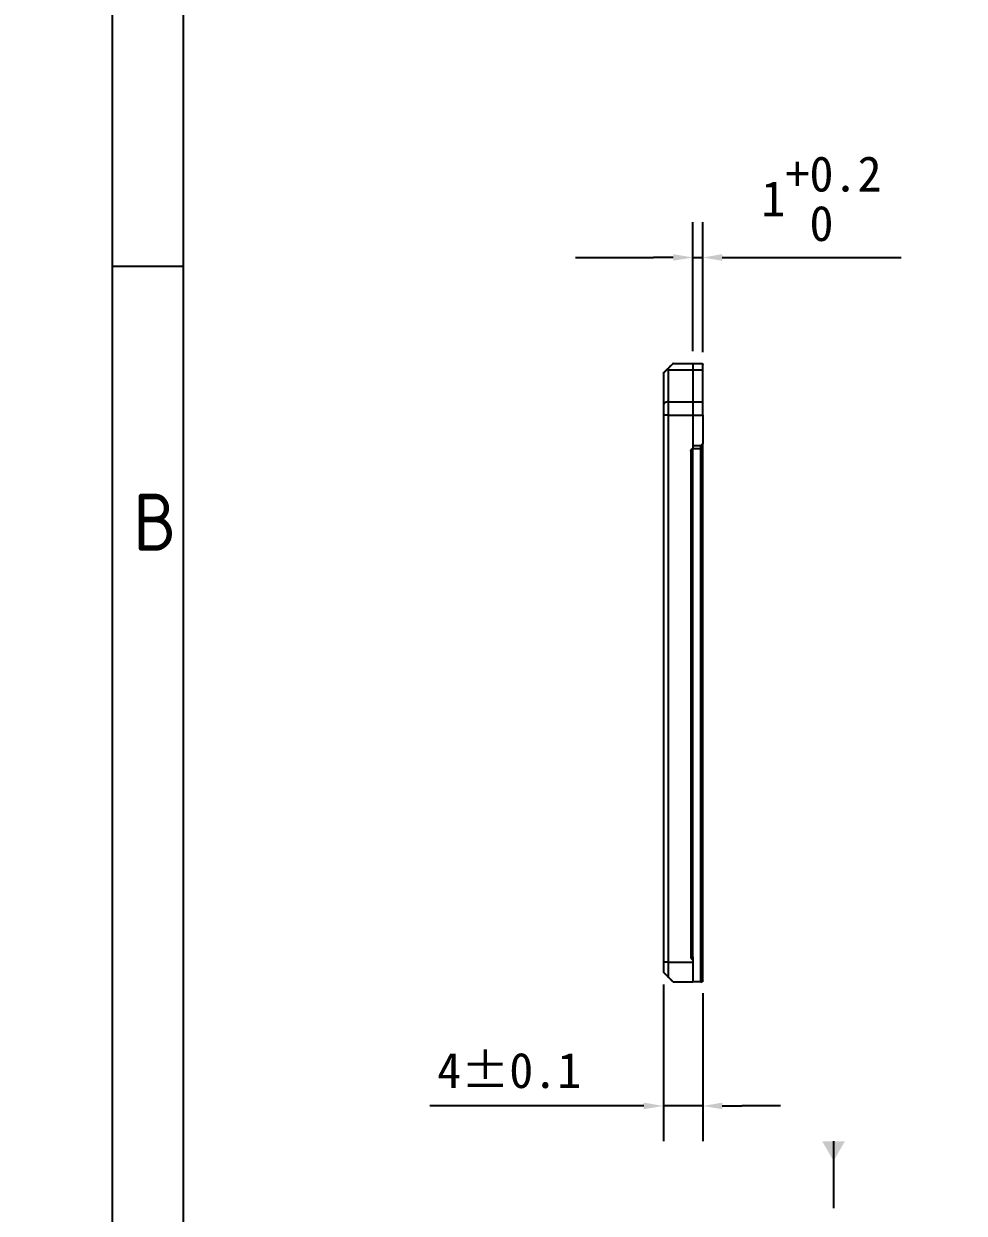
# Model space of a CAD drawing. Header units: millimetres. Extents: x -2825 to 0, y 0 to 11235.
# Drawn here: x -451.3 to -355.6, y 5028.1 to 5149.2 of the extents above; entities that cross this region are included whole.
import ezdxf
from ezdxf.enums import TextEntityAlignment as Align

# ---------------------------------------------------------------- set-up
doc = ezdxf.new("R2010")
doc.units = ezdxf.units.MM
doc.styles.add('ISO Proportional', font='isocp.shx')
doc.dimstyles.new('\\M+3BBE7\\M+3BABB Standard', dxfattribs={"dimscale": 20, "dimtxt": 0.18, "dimasz": 0.1, "dimexe": 0.18, "dimexo": 0.0625, "dimgap": 0.09, "dimtad": 1, "dimdec": 1, "dimzin": 0, "dimdsep": 46, "dimtxsty": 'Standard', "dimcen": 0, "dimadec": 0, "dimazin": 0, "dimtfac": 1, "dimtdec": 1, "dimtmove": 0, "dimatfit": 2, "dimfxl": 0, "dimtolj": 1, "dimtzin": 0, "dimarcsym": 0})
doc.dimstyles.get("Standard").update_dxf_attribs({"dimscale": 20, "dimtxt": 0.18, "dimasz": 0.1, "dimexe": 0.18, "dimexo": 0.0625, "dimgap": 0.09, "dimtad": 1, "dimdec": 4, "dimzin": 0, "dimdsep": 46, "dimtxsty": 'Standard', "dimcen": 0, "dimadec": 0, "dimazin": 0, "dimtfac": 1, "dimtdec": 4, "dimtmove": 0, "dimatfit": 2, "dimfxl": 0, "dimtolj": 1, "dimtzin": 0, "dimarcsym": 0})

# ---------------------------------------------------------------- blocks, each defined once
blk = doc.blocks.new('*D8')
at = {"color": 0, "lineweight": -2}
for p, q in [((-884.83, 11228.93), (-872.23, 11228.93)), ((-844.06, 11208.64), (-872.23, 11228.93)), ((-839.52, 11205.37), (-842.44, 11207.47)), ((0, 0), (0, 0))]:
    blk.add_line(p, q, dxfattribs=at)
at = {"color": 0}
for points in [[(-842.25, 11207.74), (-842.64, 11207.2), (-844.06, 11208.64)], [(-839.71, 11205.1), (-839.32, 11205.64), (-837.9, 11204.2)]]:
    blk.add_solid(points, dxfattribs=at)
at = {"layer": 'Defpoints', "color": 0}
for p in [(-844.06, 11208.64), (-837.9, 11204.2)]:
    blk.add_point(p, dxfattribs=at)
at = {"color": 0, "insert": (-879.43, 11232.53), "char_height": 3.6, "attachment_point": 5}
blk.add_mtext('\\A1;∅7.6', dxfattribs=at)
blk = doc.blocks.new('*D9')
at = {"color": 0, "lineweight": -2}
for p, q in [((-2824.77, 11144.5), (-2812.17, 11144.5)), ((-2784, 11124.21), (-2812.17, 11144.5)), ((-2779.46, 11120.94), (-2782.38, 11123.04)), ((0, 0), (0, 0))]:
    blk.add_line(p, q, dxfattribs=at)
at = {"color": 0}
for points in [[(-2782.18, 11123.31), (-2782.57, 11122.77), (-2784, 11124.21)], [(-2779.65, 11120.67), (-2779.26, 11121.21), (-2777.83, 11119.77)]]:
    blk.add_solid(points, dxfattribs=at)
at = {"layer": 'Defpoints', "color": 0}
for p in [(-2784, 11124.21), (-2777.83, 11119.77)]:
    blk.add_point(p, dxfattribs=at)
at = {"color": 0, "insert": (-2819.37, 11148.1), "char_height": 3.6, "attachment_point": 5}
blk.add_mtext('\\A1;∅7.6', dxfattribs=at)
blk = doc.blocks.new('*D10')
at = {"color": 0, "lineweight": -2}
for p, q in [((-1174.23, 11152.07), (-1161.63, 11152.07)), ((-1133.46, 11131.78), (-1161.63, 11152.07)), ((-1128.92, 11128.51), (-1131.84, 11130.61)), ((0, 0), (0, 0))]:
    blk.add_line(p, q, dxfattribs=at)
at = {"color": 0}
for points in [[(-1131.64, 11130.88), (-1132.03, 11130.34), (-1133.46, 11131.78)], [(-1129.11, 11128.23), (-1128.72, 11128.78), (-1127.29, 11127.34)]]:
    blk.add_solid(points, dxfattribs=at)
at = {"layer": 'Defpoints', "color": 0}
for p in [(-1133.46, 11131.78), (-1127.29, 11127.34)]:
    blk.add_point(p, dxfattribs=at)
at = {"color": 0, "insert": (-1168.83, 11155.67), "char_height": 3.6, "attachment_point": 5}
blk.add_mtext('\\A1;∅7.6', dxfattribs=at)
blk = doc.blocks.new('*D12')
at = {"color": 0, "lineweight": -2}
for p, q in [((-386.2, 5051.39), (-386.2, 5035.41)), ((-382.2, 5050.49), (-382.2, 5035.41)), ((-388.2, 5039.01), (-410, 5039.01)), ((-382.2, 5039.01), (-386.2, 5039.01)), ((-380.2, 5039.01), (-378.2, 5039.01))]:
    blk.add_line(p, q, dxfattribs=at)
at = {"color": 0}
for points in [[(-388.2, 5039.35), (-388.2, 5038.68), (-386.2, 5039.01)], [(-380.2, 5039.35), (-380.2, 5038.68), (-382.2, 5039.01)]]:
    blk.add_solid(points, dxfattribs=at)
at = {"layer": 'Defpoints', "color": 0}
for p in [(-386.2, 5052.64), (-382.2, 5051.74), (-382.2, 5039.01)]:
    blk.add_point(p, dxfattribs=at)
at = {"color": 0, "insert": (-401.9, 5042.61), "char_height": 3.6, "attachment_point": 5}
blk.add_mtext('\\A1;4±0.1', dxfattribs=at)
blk = doc.blocks.new('*D17')
at = {"color": 0, "lineweight": -2}
for p, q in [((-383.2, 5115.89), (-383.2, 5129.02)), ((-382.2, 5115.79), (-382.2, 5129.02)), ((-385.2, 5125.42), (-387.2, 5125.42)), ((-383.2, 5125.42), (-382.2, 5125.42)), ((-380.2, 5125.42), (-362, 5125.42))]:
    blk.add_line(p, q, dxfattribs=at)
at = {"color": 0}
for points in [[(-385.2, 5125.76), (-385.2, 5125.09), (-383.2, 5125.42)], [(-380.2, 5125.76), (-380.2, 5125.09), (-382.2, 5125.42)]]:
    blk.add_solid(points, dxfattribs=at)
at = {"layer": 'Defpoints', "color": 0}
for p in [(-382.2, 5125.42), (-383.2, 5114.64), (-382.2, 5114.54)]:
    blk.add_point(p, dxfattribs=at)
at = {"color": 0, "insert": (-370.1, 5131.42), "char_height": 3.6, "attachment_point": 5}
blk.add_mtext('\\A1;1\\S+0.2^  0;', dxfattribs=at)

msp = doc.modelspace()

# ---------------------------------------------------------------- linework, layer by layer
for p, q in [((-442.35, 5211.63), (-442.35, 4921.23)), ((-395.15, 5125.42), (-387.2, 5125.42)), ((-374.27, 5039.01), (-378.2, 5039.01))]:
    msp.add_line(p, q)
at = {"color": 0}
for p, q in [((-435.09, 4928.49), (-435.09, 5204.37)), ((-435.09, 5124.51), (-442.35, 5124.51))]:
    msp.add_line(p, q, dxfattribs=at)
at = {"linetype": 'Continuous'}
for points, degree, knots in [([(-385.2, 5114.64), (-385.2, 5114.64), (-385.2, 5114.64), (-385.2, 5114.64), (-385.21, 5114.64), (-385.21, 5114.63), (-385.22, 5114.62), (-385.24, 5114.6), (-385.28, 5114.56), (-385.34, 5114.5), (-385.41, 5114.43), (-385.49, 5114.36), (-385.55, 5114.29), (-385.6, 5114.25), (-385.65, 5114.19), (-385.68, 5114.16), (-385.7, 5114.14)], 3, [0, 0, 0, 0, 0.031246, 0.062492, 0.093741, 0.124992, 0.187489, 0.249992, 0.374932, 0.499863, 0.624813, 0.749822, 0.812371, 0.874929, 0.937481, 1, 1, 1, 1]), ([(-383.2, 5114.64), (-383.2, 5114.64), (-383.2, 5114.63), (-383.2, 5114.57), (-383.2, 5114.52), (-383.2, 5114.41), (-383.2, 5114.34), (-383.2, 5114.17), (-383.2, 5114.08), (-383.2, 5113.97)], 3, [0, 0, 0, 0, 0.25, 0.25, 0.5, 0.5, 0.75, 0.75, 1, 1, 1, 1]), ([(-382.3, 5114.64), (-382.3, 5114.64), (-382.29, 5114.64), (-382.28, 5114.64), (-382.27, 5114.64), (-382.26, 5114.63), (-382.25, 5114.63), (-382.23, 5114.62), (-382.22, 5114.6), (-382.21, 5114.59), (-382.21, 5114.58), (-382.2, 5114.56), (-382.2, 5114.55), (-382.2, 5114.55), (-382.2, 5114.54)], 3, [0, 0, 0, 0, 0.062471, 0.124908, 0.187332, 0.249769, 0.374729, 0.499801, 0.624938, 0.750039, 0.812557, 0.875048, 0.937521, 1, 1, 1, 1]), ([(-382.2, 5113.97), (-382.2, 5114.1), (-382.2, 5114.22), (-382.2, 5114.41), (-382.2, 5114.49), (-382.2, 5114.54)], 3, [0, 0, 0, 0, 0.5, 0.5, 1, 1, 1, 1]), ([(-386.2, 5113.64), (-386.2, 5113.64), (-386.2, 5113.64), (-386.2, 5113.64), (-386.19, 5113.65), (-386.17, 5113.67), (-386.16, 5113.68), (-386.13, 5113.71), (-386.09, 5113.75), (-386.08, 5113.76), (-386.04, 5113.8), (-385.99, 5113.85), (-385.96, 5113.88), (-385.93, 5113.91), (-385.9, 5113.94)], 5, [0, 0, 0, 0, 0, 0, 0.200678, 0.200678, 0.200678, 0.497261, 0.497261, 0.497261, 0.659516, 0.659516, 0.659516, 1, 1, 1, 1, 1, 1]), ([(-385.7, 5113.97), (-385.73, 5113.97), (-385.77, 5113.97), (-385.83, 5113.96), (-385.87, 5113.95), (-385.9, 5113.94)], 3, [0, 0, 0, 0, 0.5, 0.5, 1, 1, 1, 1]), ([(-385.7, 5110.71), (-385.73, 5110.71), (-385.77, 5110.71), (-385.83, 5110.7), (-385.86, 5110.69), (-385.92, 5110.68), (-385.95, 5110.67), (-386, 5110.64), (-386.03, 5110.63), (-386.08, 5110.6), (-386.1, 5110.58), (-386.13, 5110.54), (-386.15, 5110.52), (-386.17, 5110.48), (-386.18, 5110.46), (-386.2, 5110.42), (-386.2, 5110.4), (-386.2, 5110.38)], 3, [0, 0, 0, 0, 0.125, 0.125, 0.25, 0.25, 0.375, 0.375, 0.5, 0.5, 0.625, 0.625, 0.75, 0.75, 0.875, 0.875, 1, 1, 1, 1]), ([(-386.2, 5110.38), (-386.2, 5110.31), (-386.2, 5110.24), (-386.2, 5110.08), (-386.2, 5110), (-386.2, 5109.83), (-386.2, 5109.74), (-386.2, 5109.56), (-386.2, 5109.47), (-386.2, 5109.38)], 3, [0, 0, 0, 0, 0.25, 0.25, 0.5, 0.5, 0.75, 0.75, 1, 1, 1, 1]), ([(-385.7, 5110.71), (-385.7, 5110.62), (-385.7, 5110.52), (-385.7, 5110.31), (-385.7, 5110.2), (-385.7, 5109.98), (-385.7, 5109.86), (-385.7, 5109.62), (-385.7, 5109.5), (-385.7, 5109.38)], 3, [0, 0, 0, 0, 0.25, 0.25, 0.5, 0.5, 0.75, 0.75, 1, 1, 1, 1]), ([(-383.2, 5110.71), (-383.2, 5110.62), (-383.2, 5110.52), (-383.2, 5110.31), (-383.2, 5110.2), (-383.2, 5109.98), (-383.2, 5109.86), (-383.2, 5109.62), (-383.2, 5109.5), (-383.2, 5109.38)], 3, [0, 0, 0, 0, 0.25, 0.25, 0.5, 0.5, 0.75, 0.75, 1, 1, 1, 1]), ([(-382.2, 5109.38), (-382.2, 5109.5), (-382.2, 5109.62), (-382.2, 5109.86), (-382.2, 5109.98), (-382.2, 5110.2), (-382.2, 5110.31), (-382.2, 5110.52), (-382.2, 5110.62), (-382.2, 5110.71)], 3, [0, 0, 0, 0, 0.25, 0.25, 0.5, 0.5, 0.75, 0.75, 1, 1, 1, 1]), ([(-385.7, 5109.38), (-385.73, 5109.38), (-385.77, 5109.38), (-385.83, 5109.38), (-385.86, 5109.38), (-385.92, 5109.38), (-385.95, 5109.38), (-386, 5109.38), (-386.03, 5109.38), (-386.08, 5109.38), (-386.1, 5109.38), (-386.13, 5109.38), (-386.15, 5109.38), (-386.17, 5109.38), (-386.18, 5109.38), (-386.2, 5109.38), (-386.2, 5109.38), (-386.2, 5109.38)], 3, [0, 0, 0, 0, 0.125126, 0.125126, 0.250251, 0.250251, 0.375377, 0.375377, 0.500503, 0.500503, 0.625628, 0.625628, 0.750754, 0.750754, 0.87588, 0.87588, 1, 1, 1, 1]), ([(-383.4, 5105.69), (-383.4, 5105.73), (-383.4, 5105.76), (-383.38, 5105.79), (-383.36, 5105.85), (-383.33, 5105.89), (-383.32, 5105.91), (-383.3, 5105.93), (-383.28, 5105.94)], 5, [0, 0, 0, 0, 0, 0, 0.600049, 0.600049, 0.600049, 1, 1, 1, 1, 1, 1]), ([(-383.28, 5105.94), (-383.27, 5105.95), (-383.26, 5105.96), (-383.25, 5105.97), (-383.23, 5105.98), (-383.21, 5105.99), (-383.21, 5105.99), (-383.2, 5105.99), (-383.2, 5105.99)], 5, [0, 0, 0, 0, 0, 0, 0.800566, 0.800566, 0.800566, 1, 1, 1, 1, 1, 1]), ([(-383.2, 5105.69), (-383.2, 5105.7), (-383.2, 5105.71), (-383.2, 5105.74), (-383.2, 5105.77), (-383.2, 5105.81), (-383.2, 5105.84), (-383.2, 5105.88), (-383.2, 5105.91), (-383.2, 5105.93), (-383.2, 5105.96), (-383.2, 5105.97), (-383.2, 5105.98), (-383.2, 5105.99), (-383.2, 5105.99)], 3, [0, 0, 0, 0, 0.051323, 0.102697, 0.205865, 0.30924, 0.412063, 0.512784, 0.613257, 0.712576, 0.810138, 0.904751, 0.952065, 1, 1, 1, 1]), ([(-382.4, 5105.94), (-382.4, 5105.98), (-382.4, 5106.02), (-382.4, 5106.09), (-382.4, 5106.13), (-382.4, 5106.18), (-382.4, 5106.2), (-382.4, 5106.23), (-382.4, 5106.24), (-382.4, 5106.24)], 3, [0, 0, 0, 0, 0.250276, 0.250276, 0.500553, 0.500553, 0.750829, 0.750829, 1, 1, 1, 1]), ([(-382.2, 5105.94), (-382.2, 5105.97), (-382.2, 5106.01), (-382.2, 5106.07), (-382.2, 5106.1), (-382.2, 5106.16), (-382.2, 5106.19), (-382.2, 5106.25), (-382.2, 5106.27), (-382.2, 5106.32), (-382.2, 5106.34), (-382.2, 5106.38), (-382.2, 5106.39), (-382.2, 5106.42), (-382.2, 5106.43), (-382.2, 5106.44), (-382.2, 5106.44), (-382.2, 5106.44)], 3, [0, 0, 0, 0, 0.125126, 0.125126, 0.250251, 0.250251, 0.375377, 0.375377, 0.500503, 0.500503, 0.625628, 0.625628, 0.750754, 0.750754, 0.87588, 0.87588, 1, 1, 1, 1]), ([(-383.4, 5054.19), (-383.4, 5054.18), (-383.4, 5054.17), (-383.4, 5054.14), (-383.39, 5054.11), (-383.38, 5054.07), (-383.36, 5054.03), (-383.34, 5054), (-383.32, 5053.98), (-383.31, 5053.96), (-383.29, 5053.95), (-383.28, 5053.94)], 3, [0, 0, 0, 0, 0.075387, 0.150933, 0.302617, 0.453528, 0.602264, 0.701094, 0.800667, 0.900475, 1, 1, 1, 1]), ([(-383.28, 5053.94), (-383.28, 5053.94), (-383.27, 5053.93), (-383.26, 5053.92), (-383.24, 5053.91), (-383.22, 5053.9), (-383.21, 5053.89), (-383.2, 5053.89)], 3, [0, 0, 0, 0, 0.124976, 0.250023, 0.500212, 0.7485, 1, 1, 1, 1]), ([(-383.2, 5054.19), (-383.2, 5054.16), (-383.2, 5054.13), (-383.2, 5054.1), (-383.2, 5054.04), (-383.2, 5053.99), (-383.2, 5053.96), (-383.2, 5053.93), (-383.2, 5053.91), (-383.2, 5053.9), (-383.2, 5053.9), (-383.2, 5053.89)], 5, [0, 0, 0, 0, 0, 0, 0.406505, 0.406505, 0.406505, 0.805497, 0.805497, 0.805497, 1, 1, 1, 1, 1, 1]), ([(-386.2, 5053.64), (-386.2, 5053.55), (-386.2, 5053.46), (-386.2, 5053.28), (-386.2, 5053.19), (-386.2, 5053.02), (-386.2, 5052.94), (-386.2, 5052.78), (-386.2, 5052.71), (-386.2, 5052.64)], 3, [0, 0, 0, 0, 0.25, 0.25, 0.5, 0.5, 0.75, 0.75, 1, 1, 1, 1]), ([(-385.7, 5053.64), (-385.73, 5053.64), (-385.77, 5053.64), (-385.83, 5053.64), (-385.86, 5053.64), (-385.92, 5053.64), (-385.95, 5053.64), (-386, 5053.64), (-386.03, 5053.64), (-386.08, 5053.64), (-386.1, 5053.64), (-386.13, 5053.64), (-386.15, 5053.64), (-386.17, 5053.64), (-386.18, 5053.64), (-386.2, 5053.64), (-386.2, 5053.64), (-386.2, 5053.64)], 3, [0, 0, 0, 0, 0.125126, 0.125126, 0.250251, 0.250251, 0.375377, 0.375377, 0.500503, 0.500503, 0.625628, 0.625628, 0.750754, 0.750754, 0.87588, 0.87588, 1, 1, 1, 1]), ([(-386.2, 5052.64), (-386.2, 5052.64), (-386.2, 5052.64), (-386.2, 5052.64), (-386.2, 5052.64), (-386.19, 5052.64), (-386.19, 5052.63), (-386.17, 5052.61), (-386.15, 5052.59), (-386.12, 5052.56), (-386.1, 5052.54), (-386.07, 5052.51), (-386.04, 5052.48), (-386, 5052.44), (-385.96, 5052.4), (-385.91, 5052.35), (-385.87, 5052.31), (-385.83, 5052.27), (-385.8, 5052.24), (-385.78, 5052.22), (-385.75, 5052.19), (-385.73, 5052.17), (-385.71, 5052.15), (-385.7, 5052.14)], 3, [0, 0, 0, 0, 0.02314, 0.046359, 0.069647, 0.104665, 0.139705, 0.209505, 0.278911, 0.323061, 0.367416, 0.411925, 0.456553, 0.521024, 0.586468, 0.652899, 0.720337, 0.788803, 0.823432, 0.858309, 0.905178, 0.952427, 1, 1, 1, 1]), ([(-385.7, 5053.64), (-385.7, 5053.5), (-385.7, 5053.36), (-385.7, 5053.08), (-385.7, 5052.95), (-385.7, 5052.69), (-385.7, 5052.57), (-385.7, 5052.34), (-385.7, 5052.23), (-385.7, 5052.14)], 3, [0, 0, 0, 0, 0.25, 0.25, 0.5, 0.5, 0.75, 0.75, 1, 1, 1, 1]), ([(-382.2, 5051.74), (-382.2, 5051.74), (-382.2, 5051.73), (-382.2, 5051.72), (-382.21, 5051.71), (-382.21, 5051.69), (-382.22, 5051.68), (-382.23, 5051.67), (-382.24, 5051.66), (-382.25, 5051.65), (-382.27, 5051.65), (-382.28, 5051.64), (-382.29, 5051.64), (-382.3, 5051.64), (-382.3, 5051.64)], 3, [0, 0, 0, 0, 0.064324, 0.129045, 0.194016, 0.258779, 0.359366, 0.461069, 0.562626, 0.663011, 0.74729, 0.831591, 0.915824, 1, 1, 1, 1])]:
    msp.add_open_spline(points, degree=degree, knots=knots, dxfattribs=at)
for points, degree in [([(-385.2, 5114.64), (-383.2, 5114.64)], 1), ([(-383.2, 5114.64), (-382.3, 5114.64)], 1), ([(-386.2, 5113.64), (-386.2, 5113.64), (-386.2, 5113.64), (-386.2, 5113.64)], 3), ([(-386.2, 5113.64), (-386.2, 5112.55), (-386.2, 5111.46), (-386.2, 5110.38)], 3), ([(-386.2, 5113.64), (-386.2, 5113.64), (-386.2, 5113.64), (-386.2, 5113.64)], 3), ([(-385.9, 5113.94), (-385.86, 5113.99), (-385.81, 5114.03), (-385.77, 5114.07), (-385.74, 5114.11), (-385.7, 5114.14)], 5), ([(-385.7, 5114.14), (-385.7, 5114.09), (-385.7, 5114.03), (-385.7, 5113.97)], 3), ([(-385.7, 5113.97), (-384.87, 5113.97), (-384.03, 5113.97), (-383.2, 5113.97)], 3), ([(-385.7, 5113.97), (-385.7, 5110.71)], 1), ([(-383.2, 5113.97), (-383.2, 5110.71)], 1), ([(-383.2, 5113.97), (-382.87, 5113.97), (-382.53, 5113.97), (-382.2, 5113.97)], 3), ([(-383.2, 5113.97), (-383.2, 5110.71)], 1), ([(-382.2, 5110.71), (-382.2, 5113.97)], 1), ([(-385.7, 5110.71), (-383.2, 5110.71)], 1), ([(-383.2, 5110.71), (-382.2, 5110.71)], 1), ([(-386.2, 5109.38), (-386.2, 5090.8), (-386.2, 5072.22), (-386.2, 5053.64)], 3), ([(-385.7, 5109.38), (-385.7, 5053.64)], 1), ([(-385.7, 5109.38), (-384.87, 5109.38), (-384.03, 5109.38), (-383.2, 5109.38)], 3), ([(-383.2, 5109.38), (-383.2, 5106.24)], 1), ([(-383.2, 5109.38), (-382.87, 5109.38), (-382.53, 5109.38), (-382.2, 5109.38)], 3), ([(-383.2, 5109.38), (-383.2, 5106.24)], 1), ([(-382.2, 5109.38), (-382.2, 5106.44)], 1), ([(-382.4, 5106.24), (-383.2, 5106.24)], 1), ([(-383.2, 5106.24), (-383.2, 5105.99)], 1), ([(-382.4, 5105.94), (-383.2, 5105.94)], 1), ([(-382.2, 5106.44), (-382.4, 5106.24)], 1), ([(-382.4, 5051.64), (-382.4, 5105.94)], 1), ([(-382.4, 5105.94), (-382.33, 5105.94), (-382.27, 5105.94), (-382.2, 5105.94)], 3), ([(-382.2, 5051.74), (-382.2, 5105.94)], 1), ([(-383.4, 5105.69), (-383.2, 5105.69)], 1), ([(-383.4, 5105.69), (-383.4, 5054.19)], 1), ([(-383.2, 5054.19), (-383.2, 5105.69)], 1), ([(-383.2, 5054.27), (-383.2, 5105.61)], 1), ([(-383.2, 5054.19), (-383.4, 5054.19)], 1), ([(-383.2, 5053.89), (-383.2, 5053.64)], 1), ([(-385.7, 5053.64), (-383.2, 5053.64)], 1), ([(-385.2, 5051.64), (-385.2, 5051.64), (-385.31, 5051.75), (-385.49, 5051.93), (-385.7, 5052.14)], 4), ([(-385.2, 5051.64), (-384.53, 5051.64), (-383.87, 5051.64), (-383.2, 5051.64)], 3), ([(-382.4, 5051.64), (-383.2, 5051.64)], 1), ([(-382.4, 5051.64), (-382.3, 5051.64)], 1)]:
    msp.add_open_spline(points, degree=degree, dxfattribs=at)
for points, weights in [([(-383.2, 5114.64), (-383.2, 5114.64), (-383.2, 5113.97)], [1, 0.912240056409, 1]), ([(-383.2, 5110.71), (-383.2, 5110.14), (-383.2, 5109.38)], [1, 0.934721701297, 1]), ([(-383.2, 5053.64), (-383.2, 5051.64), (-383.2, 5051.64)], [1, 0.707211868807, 0.999789900169])]:
    msp.add_rational_spline(points, weights, degree=2, dxfattribs=at)

# ---------------------------------------------------------------- texts
at = {"color": 0, "style": 'ISO Proportional'}
msp.add_text('B', height=5.81, dxfattribs=at).set_placement((-437.99, 5098.47), align=Align.MIDDLE)

# ---------------------------------------------------------------- dimensions: what is measured, and where the dimension line sits
for p1, p2, picture, middle in [((-837.9, 11204.2), (-844.06, 11208.64), '*D8', (-879.43, 11228.93)), ((-1127.29, 11127.34), (-1133.46, 11131.78), '*D10', (-1168.83, 11152.07)), ((-2777.83, 11119.77), (-2784, 11124.21), '*D9', (-2819.37, 11144.5))]:
    dim = msp.add_diameter_dim_2p(p1=p1, p2=p2, dimstyle='\\M+3BBE7\\M+3BABB Standard', override={"dimtoh": 1, "dimdec": 1})
    dim.commit()
    dim.dimension.update_dxf_attribs({"geometry": picture, "text_midpoint": middle, "dimtype": 163})
for base, p1, p2, override, picture, middle in [((-382.2, 5125.42), (-383.2, 5114.64), (-382.2, 5114.54), {"dimdec": 0, "dimtxsty": 'Standard', "dimtol": 1, "dimtp": 0.2, "dimtdec": 1, "dimtzin": 8}, '*D17', (-370.1, 5125.42)), ((-382.2, 5039.01), (-386.2, 5052.64), (-382.2, 5051.74), {"dimdec": 0, "dimtxsty": 'Standard', "dimtol": 1, "dimtp": 0.1, "dimtm": 0.1, "dimtdec": 1}, '*D12', (-401.9, 5039.01))]:
    dim = msp.add_linear_dim(base=base, p1=p1, p2=p2, dimstyle='Standard', override=override)
    dim.commit()
    dim.dimension.update_dxf_attribs({"geometry": picture, "text_midpoint": middle, "dimtype": 160})

# ---------------------------------------------------------------- leaders
msp.add_leader([(-368.87, 5035.41), (-368.87, 5028.59)], dimstyle='Standard', override={"dimgap": 0.09, "dimtad": 1, "dimldrblk": 'DatumFilled'})

doc.saveas('drawing.dxf')
